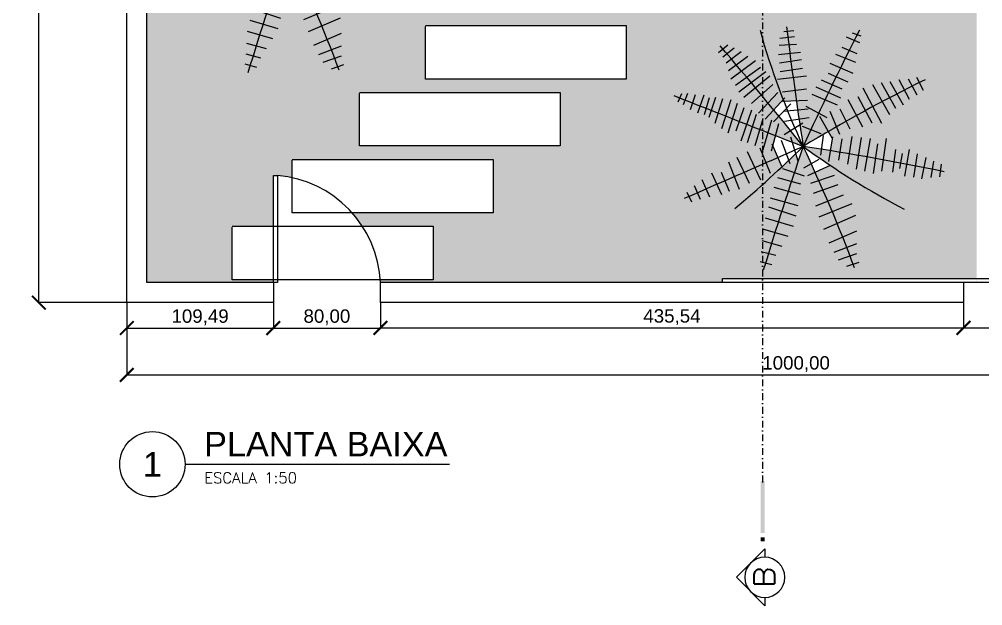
# Model space of a CAD drawing. Header units: metres. Extents: x 13415 to 21618, y 7657 to 10396.
# Drawn here: x 15284 to 16004, y 7682 to 8120 of the extents above; entities that cross this region are included whole.
import ezdxf
from ezdxf.enums import TextEntityAlignment as Align

# ---------------------------------------------------------------- set-up
doc = ezdxf.new("R2010")
doc.units = ezdxf.units.M
doc.header["$LTSCALE"] = 0.2
doc.linetypes.add('DASHDOTX2', pattern=[50.8, 25.4, -12.7, 0, -12.7])
for name, color, linetype in [('01', 1, 'Continuous'), ('02', 2, 'Continuous'), ('04', 4, 'Continuous'), ('05', 5, 'Continuous'), ('06', 6, 'Continuous'), ('ARQ-SÍMBOLOS', 2, 'Continuous'), ('ARQ-TEXTO2', 2, 'Continuous'), ('ARQ-TEXTO4', 4, 'Continuous'), ('Block1', 1, 'Continuous'), ('Block2', 2, 'Continuous')]:
    doc.layers.add(name, color=color, linetype=linetype)
doc.styles.add('arial', font='arial.ttf')
doc.styles.add('ROMANS', font='romans.shx')
doc.styles.get("Standard").update_dxf_attribs({"font": 'arial.ttf'})
doc.dimstyles.new('Cotas Externas', dxfattribs={"dimtxt": 10, "dimasz": 10.2, "dimexe": 0.125, "dimexo": 0.0625, "dimgap": 2, "dimtad": 1, "dimzin": 1, "dimtxsty": 'Standard', "dimblk": 'ARCHTICK', "dimcen": 0.2, "dimclrd": 2, "dimclre": 2, "dimadec": 0, "dimazin": 0, "dimtfac": 1, "dimtmove": 0, "dimatfit": 3, "dimfxl": 1, "dimarcsym": 0})

# ---------------------------------------------------------------- blocks, each defined once
blk = doc.blocks.new('Palmeira001')
at = {"layer": 'Block1'}
for p, q in [((-14.01, 87.27), (-6.47, 88.05)), ((-16.87, 82.34), (-5.95, 83.64)), ((32.72, 83.49), (42.6, 79.08)), ((37.14, 86.34), (43.64, 84.01)), ((-55.9, 77.09), (-62.66, 71.37)), ((-50.96, 75.01), (-59.54, 68.26)), ((-45.76, 72.15), (-56.94, 63.59)), ((-17.39, 77.15), (-4.39, 77.93)), ((29.34, 75.7), (40.52, 71.03)), ((-40.82, 68.78), (-55.38, 57.88)), ((-35.1, 65.4), (-53.56, 51.65)), ((-17.91, 70.14), (-1.53, 71.96)), ((-17.17, 64.05), (-0.64, 66.32)), ((24.66, 70.51), (39.48, 64.54)), ((-50.11, 47.35), (-31.31, 60.61)), ((-16.68, 57.58), (0.01, 60.01)), ((20.49, 63.72), (37.5, 56.28)), ((-47.68, 42.17), (-27.42, 57.38)), ((-24.44, 53.87), (-43.94, 38.04)), ((-18.67, 51.64), (2.91, 54.24)), ((14.01, 51.26), (29.4, 44.47)), ((19.19, 56.12), (33.94, 49.64)), ((72.09, 51.42), (79.63, 36.88)), ((78.85, 51.94), (85.35, 39.99)), ((85.09, 53.23), (90.03, 43.63)), ((-22.1, 47.64), (-38.22, 33.63)), ((-15.03, 42.3), (2.91, 44.63)), ((9.93, 45.93), (28.39, 37.89)), ((45.18, 45.36), (59.11, 18.82)), ((52.31, 47.79), (65.11, 25.3)), ((58.83, 49.34), (69.49, 30.13)), ((65.33, 50.12), (75.21, 32.47)), ((-90.34, 40.85), (-93.2, 34.62)), ((-85.92, 41.11), (-89.04, 32.54)), ((-80.2, 40.07), (-83.84, 28.91)), ((-73.7, 39.81), (-78.38, 26.31)), ((-69.76, 37.72), (-73.48, 25.1)), ((-65.06, 38.04), (-69.92, 22.99)), ((-59.71, 37.07), (-65.54, 18.63)), ((-53.55, 36.26), (-60.52, 14.58)), ((-18.46, 41.67), (-32.76, 26.36)), ((-13.26, 37.78), (-27.82, 21.94)), ((7.07, 40.48), (25.79, 32.69)), ((33.87, 36.51), (44.79, 16.26)), ((41.41, 38.85), (51.81, 19.12)), ((-48.85, 33.51), (-55.82, 11.35)), ((-43.93, 30.23), (-49.91, 12.84)), ((-8.66, 33.24), (-21.61, 19.83)), ((-14.85, 35.43), (3.79, 35.99)), ((-14.41, 27.94), (4.17, 29.58)), ((2.58, 31.54), (18.24, 23.15)), ((27.89, 29.5), (35.43, 14.7)), ((-38.21, 28.67), (-46.01, 5.31)), ((-34.57, 25.3), (-41.33, 4.27)), ((-29.63, 22.18), (-35.61, 1.93)), ((-13.53, 20.49), (4.92, 23.2)), ((12.65, 24.07), (22.03, 7.95)), ((20.32, 27.92), (27.66, 10.78)), ((-23.13, 21.14), (-29.63, -0.92)), ((-17.93, 18.29), (-23.39, -1.96)), ((0.29, 18.8), (-13.69, 10.05)), ((-0.22, 16.7), (13.6, 11.14)), ((-8.95, 8.61), (-3.48, -9.22)), ((15.32, 9.69), (13.51, -5.08)), ((22.5, 8.66), (19.48, -9.74)), ((33.87, -11.87), (36.99, 8.9)), ((40.37, -15.5), (44.01, 8.12)), ((46.61, -17.06), (50.77, 7.34)), ((62.49, 7.34), (59.08, -16.93)), ((-31.97, 0.54), (-24.17, -18.41)), ((-23.01, 3.4), (-15.52, -13.68)), ((-16.05, 6.21), (-9.57, -11.28)), ((27.11, -8.75), (29.71, 7.08)), ((53.11, -18.62), (56.23, 3.45)), ((-49.13, -6.47), (-39.77, -25.94)), ((-41.33, -2.32), (-31.45, -23.34)), ((69.45, -0.91), (67.18, -17.74)), ((74.48, -3.83), (72.53, -14.99)), ((76.53, -20.69), (79.91, -0.7)), ((83.29, -21.47), (85.89, -4.08)), ((89.27, -22.77), (92.39, -6.67)), ((-55.32, -10.01), (-47.38, -30.39)), ((12.16, -8.29), (0.77, -14.83)), ((20.64, -12.77), (3.64, -20.44)), ((96.03, -21.73), (98.11, -9.53)), ((102.52, -21.21), (103.82, -11.86)), ((-68.1, -18.27), (-60.56, -34.36)), ((-60.83, -17.61), (-54.67, -32.01)), ((-15, -15.05), (1.22, -20.45)), ((23.61, -20.33), (5.94, -26.31)), ((-80.84, -27.61), (-76.42, -37.99)), ((-75.12, -23.2), (-69.4, -36.18)), ((-18.63, -21.66), (-1.49, -26.34)), ((8.33, -33.52), (26.52, -27.03)), ((-86.3, -32.54), (-82.92, -39.81)), ((-21.31, -28.85), (-1.81, -34.3)), ((9.89, -42.86), (30.68, -34.56)), ((-24.17, -36.89), (-3.37, -42.6)), ((12.35, -51.19), (36.98, -41.16)), ((-25.46, -43.58), (-4.88, -50.22)), ((15.92, -60.25), (39.9, -49.9)), ((-27.89, -51.83), (-6.99, -57.98)), ((-29.85, -60.05), (-10.87, -65.5)), ((20.04, -70.4), (40.58, -61.57)), ((-30.37, -68.88), (-15.55, -73.03)), ((23.68, -77.41), (40.58, -70.92)), ((-30.89, -76.92), (-19.97, -79.78)), ((26.8, -83.12), (40.58, -78.44)), ((-31.67, -84.45), (-22.83, -86.79)), ((33.04, -88.05), (42.4, -84.93))]:
    blk.add_line(p, q, dxfattribs=at)
for centre, radius, start, end in [((501.86, 237.09), 553.94, 195.57123, 205.16523), ((2745.81, 428.62), 2778.34, 186.98246, 188.84242), ((1867.64, -850.27), 2052.27, 152.78171, 155.47685), ((-2304.94, -1838.42), 2949.66, 38.59337, 40.48499), ((588.28, -966.7), 1132.69, 116.00948, 121.2603), ((9626.06, 24655.17), 26466.06, 248.447846, 248.672742), ((-15827.11, 36081.94), 39399.35, 293.545224, 293.685908), ((-601.07, 611.67), 856.81, 309.97906, 314.59507), ((2608.93, -888.16), 2755.99, 161.16614, 163.18811), ((355.55, 488.44), 602.61, 233.89955, 242.36755), ((-334.27, -2160.96), 2188.26, 78.39761, 81.20006), ((-1065.5, -503.13), 1179.43, 20.54645, 25.33398)]:
    blk.add_arc(centre, radius, start, end, dxfattribs=at)
blk = doc.blocks.new('_ArchTick')
at = {"color": 0, "linetype": 'ByBlock', "const_width": 0.15}
blk.add_lwpolyline([(-0.5, -0.5), (0.5, 0.5)], dxfattribs=at)
blk = doc.blocks.new('*D207')
at = {"layer": '04', "color": 2, "lineweight": -2, "transparency": 16777216}
for p, q in [((15989.37, 7908.37), (15989.37, 7889.58)), ((16339.37, 7908.37), (16339.37, 7889.58)), ((15989.37, 7889.7), (16339.37, 7889.7))]:
    blk.add_line(p, q, dxfattribs=at)
at = {"layer": 'Defpoints', "color": 0, "transparency": 16777216}
for p in [(15989.37, 7908.43), (16339.37, 7908.43), (16339.37, 7889.7)]:
    blk.add_point(p, dxfattribs=at)
at = {"layer": '04', "color": 2, "lineweight": -2, "transparency": 16777216, "xscale": 10.2, "yscale": 10.2, "zscale": 10.2, "rotation": 180}
blk.add_blockref('_ArchTick', (15989.37, 7889.7), dxfattribs=at)
at = {"layer": '04', "color": 2, "lineweight": -2, "transparency": 16777216, "xscale": 10.2, "yscale": 10.2, "zscale": 10.2}
blk.add_blockref('_ArchTick', (16339.37, 7889.7), dxfattribs=at)
at = {"layer": '04', "color": 0, "transparency": 16777216, "insert": (16164.37, 7897.71), "char_height": 10, "attachment_point": 5}
blk.add_mtext('350,00', dxfattribs=at)
blk = doc.blocks.new('*D208')
at = {"layer": '04', "color": 2, "lineweight": -2, "transparency": 16777216}
for p, q in [((15364.34, 7908.37), (15364.34, 7854.39)), ((16364.34, 7908.37), (16364.34, 7854.39)), ((15364.34, 7854.52), (16364.34, 7854.52))]:
    blk.add_line(p, q, dxfattribs=at)
at = {"layer": 'Defpoints', "color": 0, "transparency": 16777216}
for p in [(15364.34, 7908.43), (16364.34, 7908.43), (16364.34, 7854.52)]:
    blk.add_point(p, dxfattribs=at)
at = {"layer": '04', "color": 2, "lineweight": -2, "transparency": 16777216, "xscale": 10.2, "yscale": 10.2, "zscale": 10.2, "rotation": 180}
blk.add_blockref('_ArchTick', (15364.34, 7854.52), dxfattribs=at)
at = {"layer": '04', "color": 2, "lineweight": -2, "transparency": 16777216, "xscale": 10.2, "yscale": 10.2, "zscale": 10.2}
blk.add_blockref('_ArchTick', (16364.34, 7854.52), dxfattribs=at)
at = {"layer": '04', "color": 0, "transparency": 16777216, "insert": (15864.34, 7862.53), "char_height": 10, "attachment_point": 5}
blk.add_mtext('1000,00', dxfattribs=at)
blk = doc.blocks.new('*D209')
at = {"layer": '04', "color": 2, "lineweight": -2, "transparency": 16777216}
for p, q in [((15473.83, 7908.37), (15473.83, 7889.33)), ((15553.83, 7908.37), (15553.83, 7889.33)), ((15473.83, 7889.45), (15553.83, 7889.45))]:
    blk.add_line(p, q, dxfattribs=at)
at = {"layer": 'Defpoints', "color": 0, "transparency": 16777216}
for p in [(15473.83, 7908.43), (15553.83, 7908.43), (15553.83, 7889.45)]:
    blk.add_point(p, dxfattribs=at)
at = {"layer": '04', "color": 2, "lineweight": -2, "transparency": 16777216, "xscale": 10.2, "yscale": 10.2, "zscale": 10.2, "rotation": 180}
blk.add_blockref('_ArchTick', (15473.83, 7889.45), dxfattribs=at)
at = {"layer": '04', "color": 2, "lineweight": -2, "transparency": 16777216, "xscale": 10.2, "yscale": 10.2, "zscale": 10.2}
blk.add_blockref('_ArchTick', (15553.83, 7889.45), dxfattribs=at)
at = {"layer": '04', "color": 0, "transparency": 16777216, "insert": (15513.83, 7897.46), "char_height": 10, "attachment_point": 5}
blk.add_mtext('80,00', dxfattribs=at)
blk = doc.blocks.new('*D126')
at = {"layer": '04', "color": 2, "lineweight": -2, "transparency": 16777216}
for p, q in [((15553.83, 7908.37), (15553.83, 7889.45)), ((15989.37, 7908.37), (15989.37, 7889.45)), ((15553.83, 7889.58), (15989.37, 7889.58))]:
    blk.add_line(p, q, dxfattribs=at)
at = {"layer": 'Defpoints', "color": 0, "transparency": 16777216}
for p in [(15553.83, 7908.43), (15989.37, 7908.43), (15989.37, 7889.58)]:
    blk.add_point(p, dxfattribs=at)
at = {"layer": '04', "color": 2, "lineweight": -2, "transparency": 16777216, "xscale": 10.2, "yscale": 10.2, "zscale": 10.2, "rotation": 180}
blk.add_blockref('_ArchTick', (15553.83, 7889.58), dxfattribs=at)
at = {"layer": '04', "color": 2, "lineweight": -2, "transparency": 16777216, "xscale": 10.2, "yscale": 10.2, "zscale": 10.2}
blk.add_blockref('_ArchTick', (15989.37, 7889.58), dxfattribs=at)
at = {"layer": '04', "color": 0, "transparency": 16777216, "insert": (15771.6, 7897.59), "char_height": 10, "attachment_point": 5}
blk.add_mtext('435,54', dxfattribs=at)
blk = doc.blocks.new('*D127')
at = {"layer": '04', "color": 2, "lineweight": -2, "transparency": 16777216}
for p, q in [((15364.34, 7908.37), (15364.34, 7889.33)), ((15473.83, 7908.37), (15473.83, 7889.33)), ((15364.34, 7889.45), (15473.83, 7889.45))]:
    blk.add_line(p, q, dxfattribs=at)
at = {"layer": 'Defpoints', "color": 0, "transparency": 16777216}
for p in [(15364.34, 7908.43), (15473.83, 7908.43), (15473.83, 7889.45)]:
    blk.add_point(p, dxfattribs=at)
at = {"layer": '04', "color": 2, "lineweight": -2, "transparency": 16777216, "xscale": 10.2, "yscale": 10.2, "zscale": 10.2, "rotation": 180}
blk.add_blockref('_ArchTick', (15364.34, 7889.45), dxfattribs=at)
at = {"layer": '04', "color": 2, "lineweight": -2, "transparency": 16777216, "xscale": 10.2, "yscale": 10.2, "zscale": 10.2}
blk.add_blockref('_ArchTick', (15473.83, 7889.45), dxfattribs=at)
at = {"layer": '04', "color": 0, "transparency": 16777216, "insert": (15419.09, 7897.46), "char_height": 10, "attachment_point": 5}
blk.add_mtext('109,49', dxfattribs=at)
blk = doc.blocks.new('*D210')
at = {"layer": '04', "color": 2, "lineweight": -2, "transparency": 16777216}
for p, q in [((15364.28, 10291.16), (15298.45, 10291.16)), ((15298.58, 7908.43), (15298.58, 10291.16)), ((15364.28, 7908.43), (15298.45, 7908.43))]:
    blk.add_line(p, q, dxfattribs=at)
at = {"layer": 'Defpoints', "color": 0, "transparency": 16777216}
for p in [(15298.58, 10291.16), (15364.34, 10291.16), (15364.34, 7908.43)]:
    blk.add_point(p, dxfattribs=at)
at = {"layer": '04', "color": 2, "lineweight": -2, "transparency": 16777216, "xscale": 10.2, "yscale": 10.2, "zscale": 10.2}
for p, rotation in [((15298.58, 10291.16), 90), ((15298.58, 7908.43), 270)]:
    blk.add_blockref('_ArchTick', p, dxfattribs=dict(at, rotation=rotation))
at = {"layer": '04', "color": 0, "transparency": 16777216, "insert": (15290.57, 9099.79), "char_height": 10, "attachment_point": 5, "rotation": 90}
blk.add_mtext('2382,73', dxfattribs=at)
blk = doc.blocks.new('Corte002')
at = {"layer": 'Block2'}
blk.add_lwpolyline([(-63, 0), (-69.21, 0), (-48, 21.21), (-26.79, 0), (-33, 0, 1)], format="xyb", close=True, dxfattribs=at)
blk.add_arc((-48, 0), 15, 180, 0, dxfattribs=at)
for points in [[(-21, 0), (-21, 3), (-18, 0), (-18, 3)], [(-15, 0), (-15, 3), (24, 0), (24, 3)]]:
    blk.add_solid(points, dxfattribs=at)
at = {"layer": 'Block2', "color": 4, "style": 'ROMANS', "oblique": 0.12217, "width": 1.2}
blk.add_attdef('A', text='', height=15, dxfattribs=at).set_placement((-47.82, 0.33), align=Align.MIDDLE)
blk = doc.blocks.new('*U120')
at = {"layer": 'ARQ-SÍMBOLOS'}
blk.add_line((0.6, 0), (5.458, 0), dxfattribs=at)
blk.add_circle((0, 0), 0.6, dxfattribs=at)
at = {"layer": 'ARQ-TEXTO2', "style": 'ROMANS'}
blk.add_attdef('ESCALA1', text='', height=0.2, dxfattribs=at).set_placement((0.951, -0.149), align=Align.TOP_LEFT)
at = {"layer": 'ARQ-TEXTO4', "style": 'arial'}
blk.add_attdef('TITULODODESENHO', (0.951, 0.146), '', height=0.45, dxfattribs=at)
blk.add_attdef('0', text='', height=0.45, dxfattribs=at).set_placement((0, 0), align=Align.MIDDLE)

msp = doc.modelspace()

# ---------------------------------------------------------------- hatches: boundary and pattern name
at = {"layer": '02', "true_color": 0x136734}
h = msp.add_hatch(dxfattribs=at)
h.set_pattern_fill('CROSS', color=116)
h.set_pattern_definition([(0, (-6513.4284, 2853.256), (6.35, 6.35), [3.175, -9.525]), (90, (-6511.841, 2851.669), (-6.35, 6.35), [3.175, -9.525])])
edge = h.paths.add_edge_path()
edge.add_line((15999.34, 8275.477), (15594.34, 8275.477))
edge.add_line((15594.34, 8275.477), (15379.34, 8275.477))
edge.add_line((15379.34, 8275.477), (15379.34, 7923.428))
edge.add_line((15379.34, 7923.428), (15473.834, 7923.428))
edge.add_line((15473.834, 7923.428), (15473.834, 7925.477))
edge.add_line((15473.834, 7925.477), (15443.175, 7925.477))
edge.add_line((15443.175, 7925.477), (15443.175, 7965.477))
edge.add_line((15443.175, 7965.477), (15473.834, 7965.477))
edge.add_line((15473.834, 7965.477), (15473.834, 8003.428))
edge.add_line((15473.834, 8003.428), (15476.834, 8003.428))
edge.add_arc((15469.879, 7919.678), 84.038, 77.561191, 85.253087, ccw=False)
edge.add_line((15487.981, 8001.743), (15487.981, 8015.477))
edge.add_line((15487.981, 8015.477), (15637.981, 8015.477))
edge.add_line((15637.981, 8015.477), (15637.981, 7975.477))
edge.add_line((15637.981, 7975.477), (15532.719, 7975.477))
edge.add_arc((15469.879, 7919.678), 84.038, 33.023397, 41.60373, ccw=False)
edge.add_line((15540.341, 7965.477), (15593.175, 7965.477))
edge.add_line((15593.175, 7965.477), (15593.175, 7925.477))
edge.add_line((15593.175, 7925.477), (15553.717, 7925.477))
edge.add_arc((15469.879, 7919.678), 84.038, 2.557532, 3.956998, ccw=False)
edge.add_line((15553.834, 7923.428), (15809.373, 7923.428))
edge.add_line((15809.373, 7923.428), (15809.373, 7926.428))
edge.add_line((15809.373, 7926.428), (15999.575, 7926.428))
edge.add_line((15999.575, 7926.428), (15999.575, 7923.428))
edge.add_line((15999.575, 7923.428), (15999.34, 7923.428))
edge.add_line((15999.34, 7923.428), (15999.34, 8275.477))
h.paths.add_polyline_path([(15948.149, 8244.513), (15934.33, 8231.145), (15920.464, 8236.867), (15928.742, 8244.546), (15948.082, 8244.546), (15947.967, 8244.603), (15948.184, 8244.546), (15948.184, 8244.646), (15948.221, 8244.521), (15948.46, 8244.358), (15948.237, 8244.469), (15948.391, 8243.949), (15948.205, 8244.485)], flags=16)
edge = h.paths.add_edge_path(flags=16)
edge.add_line((15888.406, 8036.314), (15891.44, 8031.095))
edge.add_line((15891.44, 8031.095), (15889.937, 8021.924))
edge.add_arc((15534.863, 5862.664), 2188.259, 80.661737, 81.200061)
edge.add_arc((16224.692, 8512.063), 602.608, 233.899552, 236.261017)
edge.add_line((15889.997, 8010.948), (15878.588, 8005.801))
edge.add_arc((14803.634, 7520.495), 1179.426, 24.297593, 25.333978)
edge.add_arc((18478.069, 7135.46), 2755.995, 161.166141, 161.413759)
edge.add_line((15865.813, 8013.883), (15864.033, 8019.692))
edge.add_arc((15268.073, 8635.289), 856.813, 313.114208, 314.071447, ccw=False)
edge.add_line((15853.665, 8009.822), (15846.787, 8025.525))
edge.add_line((15846.787, 8025.525), (15848.877, 8033.279))
edge.add_arc((25495.194, 32678.787), 26466.064, 248.6244953, 248.6727421)
edge.add_arc((13564.199, 6185.197), 2949.662, 38.593368, 39.273942)
edge.add_line((15847.616, 8052.419), (15854.666, 8060.086))
edge.add_arc((16370.994, 8260.715), 553.937, 201.234548, 201.347349)
edge.add_line((15855.062, 8059.07), (15864.532, 8059.356))
edge.add_arc((18614.949, 8452.243), 2778.336, 188.129498, 188.842417)
edge.add_arc((16457.417, 7056.92), 1132.69, 120.155848, 121.260296, ccw=False)
h.paths.add_polyline_path([(15875.15, 8225.477), (15725.15, 8225.477), (15725.15, 8265.477), (15875.15, 8265.477)], flags=16)
h.paths.add_polyline_path([(15840.319, 8175.477), (15690.319, 8175.477), (15690.319, 8215.477), (15840.319, 8215.477)], flags=16)
h.paths.add_polyline_path([(15785.15, 8124.739), (15635.15, 8124.739), (15635.15, 8164.739), (15785.15, 8164.739)], flags=16)
h.paths.add_polyline_path([(15737.473, 8115.477), (15737.473, 8075.477), (15587.473, 8075.477), (15587.473, 8115.477)], flags=16)
h.paths.add_polyline_path([(15688.16, 8065.477), (15688.16, 8025.477), (15538.16, 8025.477), (15538.16, 8065.477)], flags=16)
h.paths.add_polyline_path([(15667.152, 8251.575), (15667.391, 8251.412), (15667.168, 8251.523), (15667.323, 8251.003), (15667.137, 8251.539), (15667.081, 8251.567), (15653.261, 8238.199), (15639.396, 8243.921), (15647.674, 8251.6), (15667.013, 8251.6), (15666.899, 8251.657), (15667.115, 8251.6), (15667.115, 8251.7)], flags=16)
edge = h.paths.add_edge_path(flags=16)
edge.add_arc((15839.676, 8659.634), 602.608, 233.899552, 236.261017)
edge.add_line((15504.981, 8158.519), (15493.571, 8153.372))
edge.add_arc((14418.618, 7668.066), 1179.426, 24.297593, 25.333978)
edge.add_arc((18093.052, 7283.031), 2755.995, 161.166141, 161.413759)
edge.add_line((15480.796, 8161.454), (15479.016, 8167.263))
edge.add_arc((14883.056, 8782.86), 856.813, 313.114208, 314.071447, ccw=False)
edge.add_line((15468.649, 8157.393), (15461.77, 8173.096))
edge.add_line((15461.77, 8173.096), (15463.86, 8180.849))
edge.add_arc((25110.177, 32826.358), 26466.064, 248.6244953, 248.6727421)
edge.add_arc((13179.183, 6332.768), 2949.662, 38.593368, 39.273942)
edge.add_line((15462.599, 8199.989), (15469.649, 8207.657))
edge.add_arc((15985.977, 8408.286), 553.937, 201.234548, 201.347349)
edge.add_line((15470.045, 8206.641), (15479.516, 8206.927))
edge.add_arc((18229.932, 8599.814), 2778.336, 188.129498, 188.842417)
edge.add_arc((16072.4, 7204.491), 1132.69, 120.155848, 121.260296, ccw=False)
edge.add_line((15503.389, 8183.885), (15506.423, 8178.666))
edge.add_line((15506.423, 8178.666), (15504.92, 8169.495))
edge.add_arc((15149.847, 6010.235), 2188.259, 80.661737, 81.200061)

# ---------------------------------------------------------------- linework, layer by layer
for points in [[(15587.473, 8115.477), (15737.473, 8115.477), (15737.473, 8075.477), (15587.473, 8075.477), (15587.473, 8114.739)], [(15538.16, 8065.477), (15688.16, 8065.477), (15688.16, 8025.477), (15538.16, 8025.477), (15538.16, 8064.739)], [(15487.981, 8015.477), (15637.981, 8015.477), (15637.981, 7975.477), (15487.981, 7975.477), (15487.981, 8014.739)], [(15443.175, 7965.477), (15593.175, 7965.477), (15593.175, 7925.477), (15443.175, 7925.477), (15443.175, 7964.739)]]:
    msp.add_lwpolyline(points)
at = {"layer": '01'}
msp.add_arc((15469.879, 7919.678), 84.038, 2.557532, 85.253087, dxfattribs=at)
at = {"layer": '02'}
for points in [[(15473.834, 7923.428), (15473.834, 8003.428), (15476.834, 8003.428), (15476.834, 7923.428)], [(15809.373, 7923.428), (15809.373, 7926.428), (16169.373, 7926.428), (16169.373, 7923.428)]]:
    msp.add_lwpolyline(points, close=True, dxfattribs=at)
at = {"layer": '04', "linetype": 'DASHDOTX2'}
msp.add_line((15839.34, 10303.174), (15839.34, 7773.383), dxfattribs=at)
at = {"layer": '06'}
for p, q in [((15364.34, 7908.428), (15364.34, 10291.157)), ((15379.34, 7923.428), (15379.34, 10276.157)), ((15476.834, 7923.428), (15379.34, 7923.428)), ((15473.834, 7923.428), (15473.834, 7908.428)), ((15989.373, 7923.428), (15553.834, 7923.428)), ((15553.834, 7908.428), (15553.834, 7923.428)), ((15989.373, 7923.428), (15989.373, 7908.428)), ((15473.834, 7908.428), (15364.34, 7908.428)), ((15989.373, 7908.428), (15553.834, 7908.428))]:
    msp.add_line(p, q, dxfattribs=at)

# ---------------------------------------------------------------- block references
at = {"layer": '01', "rotation": 90}
msp.add_blockref('Corte002', (15840.948, 7751.25), dxfattribs=at).add_auto_attribs({'A': 'B'})
at = {"layer": '05'}
for p in [(15484.121, 8171.192), (15869.138, 8023.621)]:
    msp.add_blockref('Palmeira001', p, dxfattribs=at)
at = {"layer": 'ARQ-SÍMBOLOS', "xscale": 40.65147190026983, "yscale": 40.65147190026983, "zscale": 40.65147190026983}
msp.add_blockref('*U120', (15383.46, 7787.686), dxfattribs=at).add_auto_attribs({'ESCALA1': 'ESCALA 1:50', '0': '1', 'TITULODODESENHO': 'PLANTA BAIXA'})

# ---------------------------------------------------------------- dimensions: what is measured, and where the dimension line sits
at = {"layer": '04'}
dim = msp.add_linear_dim(base=(15298.576, 10291.157), p1=(15364.34, 7908.428), p2=(15364.34, 10291.157), angle=90, dimstyle='Cotas Externas', override={"dimtxt": 10}, dxfattribs=at)
dim.commit()
dim.dimension.update_dxf_attribs({"geometry": '*D210', "text_midpoint": (15290.566, 9099.792)})
for base, p1, p2, picture, middle in [((16364.34, 7854.516), (15364.34, 7908.428), (16364.34, 7908.428), '*D208', (15864.34, 7862.526)), ((15473.834, 7889.452), (15364.34, 7908.428), (15473.834, 7908.428), '*D127', (15419.087, 7897.462)), ((15553.834, 7889.452), (15473.834, 7908.428), (15553.834, 7908.428), '*D209', (15513.834, 7897.462)), ((15989.373, 7889.577), (15553.834, 7908.428), (15989.373, 7908.428), '*D126', (15771.604, 7897.587)), ((16339.373, 7889.702), (15989.373, 7908.428), (16339.373, 7908.428), '*D207', (16164.373, 7897.712))]:
    dim = msp.add_linear_dim(base=base, p1=p1, p2=p2, dimstyle='Cotas Externas', override={"dimtxt": 10}, dxfattribs=at)
    dim.commit()
    dim.dimension.update_dxf_attribs({"geometry": picture, "text_midpoint": middle})

doc.saveas('drawing.dxf')
